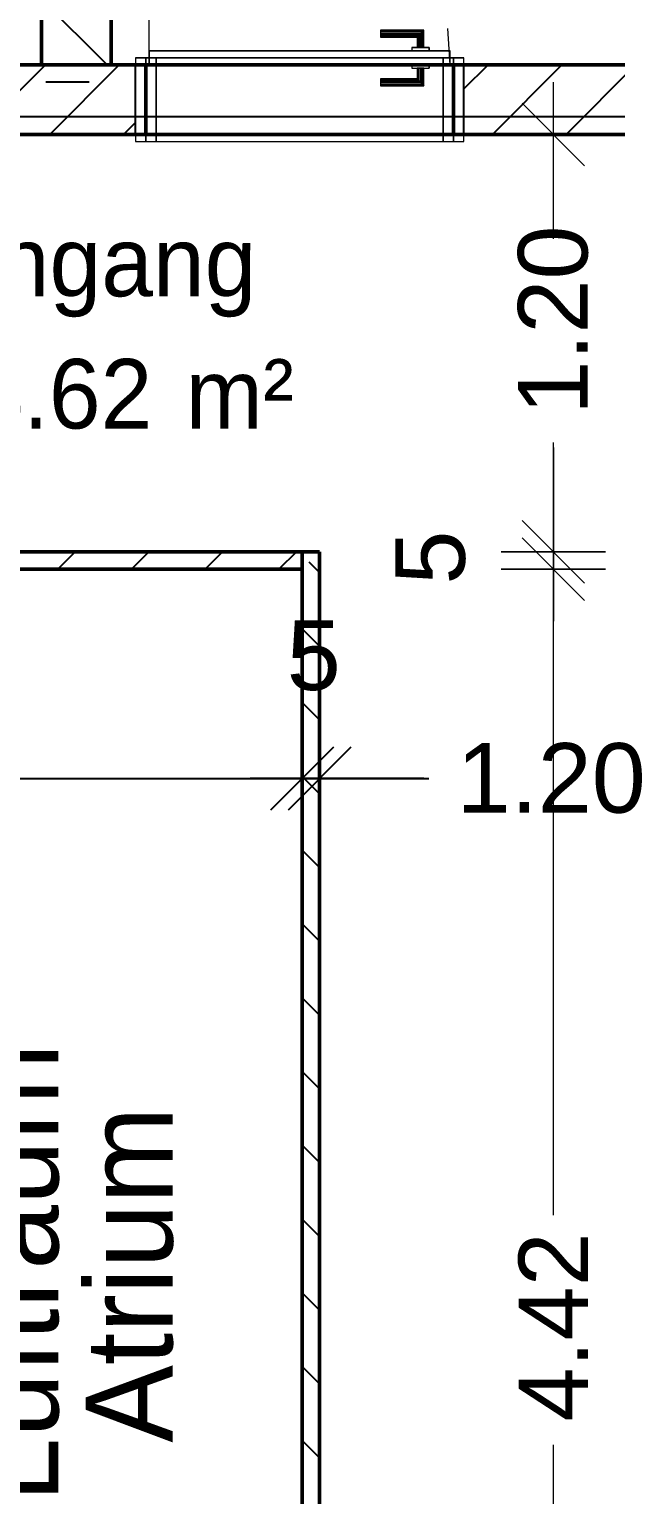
# Model space of a CAD drawing. Extents: x 0 to 756, y -25 to 420.
# Drawn here: x 255.9 to 289.6, y 181.4 to 265.6 of the extents above; entities that cross this region are included whole.
import ezdxf

# ---------------------------------------------------------------- set-up
doc = ezdxf.new("R2010")
doc.units = 0
doc.layers.get('0').update_dxf_attribs({"lineweight": 25})
doc.layers.get('DEFPOINTS').update_dxf_attribs({"lineweight": 25})
doc.layers.add('A_Geschossdecke', color=7, linetype='Continuous', lineweight=25, true_color=0x008080)
for name, color, linetype, lineweight in [('A_Innenwand', 7, 'Continuous', 25), ('A_Tuer', 7, 'Continuous', 25), ('Allgemein01', 7, 'Continuous', 13), ('Allgemein03', 7, 'Continuous', 25), ('Pfosten_ Stützen', 7, 'Continuous', 13), ('Standard', 7, 'Continuous', 25), ('Tür', 7, 'Continuous', 13), ('Tür 2D', 7, 'Continuous', 13), ('Wand Holz nicht tragend', 7, 'Continuous', 13), ('Wand Holz tragend', 7, 'Continuous', 13)]:
    doc.layers.add(name, color=color, linetype=linetype, lineweight=lineweight)
doc.styles.get("Standard").update_dxf_attribs({"font": 'arial.ttf'})

# ---------------------------------------------------------------- blocks, each defined once
blk = doc.blocks.new('Referenz-A01I5YBJIE')
at = {"layer": 'Allgemein01', "color": 0, "lineweight": -2}
blk.add_line((259.357, 262.578), (256.857, 262.578), dxfattribs=at)
at = {"layer": 'Allgemein03', "color": 0, "lineweight": 13}
for p, q in [((272.607, 235.578), (220.607, 235.578)), ((272.607, 145.178), (272.607, 235.578)), ((271.607, 234.578), (220.607, 234.578)), ((271.607, 146.178), (271.607, 234.578))]:
    blk.add_line(p, q, dxfattribs=at)
at = {"layer": 'DEFPOINTS', "color": 0, "linetype": 'Continuous', "lineweight": -2, "ltscale": 0.25}
for p, q in [((256.607, 263.578), (256.607, 263.578)), ((272.607, 235.578), (272.607, 235.578)), ((272.607, 235.578), (272.607, 235.578)), ((271.607, 234.578), (271.607, 234.578)), ((271.607, 234.578), (271.607, 234.578)), ((271.607, 222.539), (271.607, 222.539)), ((272.607, 222.539), (272.607, 222.539))]:
    blk.add_line(p, q, dxfattribs=at)
at = {"layer": 'DEFPOINTS', "color": 0, "linetype": 'Continuous', "lineweight": 18, "ltscale": 0.18}
for p, q in [((272.607, 235.578), (272.607, 235.578)), ((272.607, 235.578), (272.607, 235.578)), ((286.048, 235.578), (286.048, 235.578)), ((271.607, 234.578), (271.607, 234.578)), ((271.607, 234.578), (271.607, 234.578)), ((286.048, 234.578), (286.048, 234.578))]:
    blk.add_line(p, q, dxfattribs=at)
at = {"layer": 'Standard', "color": 0, "lineweight": 18}
for p, q in [((286.048, 253.578), (286.048, 262.578)), ((287.848, 257.778), (284.248, 261.378)), ((289.048, 259.578), (283.048, 259.578)), ((286.048, 255.062), (286.048, 259.578)), ((286.048, 235.578), (286.048, 241.862)), ((286.048, 241.578), (286.048, 232.578)), ((286.048, 240.578), (286.048, 231.578)), ((286.048, 229.578), (286.048, 238.578)), ((287.848, 233.778), (284.248, 237.378)), ((284.248, 237.378), (287.848, 233.778)), ((286.048, 228.578), (286.048, 237.578)), ((287.848, 232.778), (284.248, 236.378)), ((284.248, 236.378), (287.848, 232.778)), ((289.048, 235.578), (283.048, 235.578)), ((283.048, 235.578), (289.048, 235.578)), ((286.048, 234.578), (286.048, 235.578)), ((289.048, 234.578), (283.048, 234.578)), ((283.048, 234.578), (289.048, 234.578)), ((286.048, 197.42), (286.048, 234.578)), ((286.048, 146.178), (286.048, 184.22))]:
    blk.add_line(p, q, dxfattribs=at)
at = {"layer": 'Standard', "color": 0, "lineweight": -2}
for p, q in [((271.607, 219.539), (271.607, 225.539)), ((271.607, 225.539), (271.607, 219.539)), ((272.607, 219.539), (272.607, 225.539)), ((272.607, 225.539), (272.607, 219.539)), ((269.807, 220.739), (273.407, 224.339)), ((273.407, 224.339), (269.807, 220.739)), ((270.807, 220.739), (274.407, 224.339)), ((274.407, 224.339), (270.807, 220.739)), ((253.206, 222.539), (271.607, 222.539)), ((265.607, 222.539), (274.607, 222.539)), ((266.607, 222.539), (275.607, 222.539)), ((277.607, 222.539), (268.607, 222.539)), ((278.607, 222.539), (269.607, 222.539)), ((271.607, 222.539), (272.607, 222.539)), ((272.607, 222.539), (278.891, 222.539))]:
    blk.add_line(p, q, dxfattribs=at)
at = {"layer": 'Tür', "color": 0, "linetype": 'Continuous', "ltscale": 0.13}
for p, q in [((278.607, 265.578), (276.107, 265.578)), ((276.107, 265.578), (276.107, 265.551)), ((276.107, 265.578), (276.107, 265.551)), ((278.58, 265.551), (276.107, 265.551)), ((276.107, 265.551), (276.107, 265.478)), ((276.107, 265.551), (276.107, 265.478)), ((278.58, 265.551), (276.107, 265.551)), ((278.507, 265.478), (276.107, 265.478)), ((276.107, 265.478), (276.107, 265.378)), ((276.107, 265.478), (276.107, 265.378)), ((278.507, 265.478), (276.107, 265.478)), ((278.507, 265.478), (278.407, 265.378)), ((278.407, 265.378), (278.507, 265.478)), ((278.58, 265.551), (278.507, 265.478)), ((278.507, 265.478), (278.58, 265.551)), ((278.507, 264.578), (278.507, 265.478)), ((278.507, 264.578), (278.507, 265.478)), ((278.607, 265.578), (278.58, 265.551)), ((278.58, 265.551), (278.607, 265.578)), ((278.58, 264.578), (278.58, 265.551)), ((278.58, 264.578), (278.58, 265.551)), ((278.607, 264.578), (278.607, 265.578)), ((276.107, 265.378), (278.407, 265.378)), ((276.107, 265.378), (276.107, 265.278)), ((276.107, 265.378), (276.107, 265.278)), ((278.407, 265.378), (276.107, 265.378)), ((278.307, 265.278), (276.107, 265.278)), ((276.107, 265.278), (276.107, 265.205)), ((276.107, 265.278), (276.107, 265.205)), ((278.307, 265.278), (276.107, 265.278)), ((278.234, 265.205), (276.107, 265.205)), ((276.107, 265.205), (276.107, 265.178)), ((276.107, 265.205), (276.107, 265.178)), ((278.234, 265.205), (276.107, 265.205)), ((276.107, 265.178), (278.207, 265.178)), ((278.234, 265.205), (278.207, 265.178)), ((278.207, 265.178), (278.234, 265.205)), ((278.207, 265.178), (278.207, 264.578)), ((278.307, 265.278), (278.234, 265.205)), ((278.234, 265.205), (278.307, 265.278)), ((278.234, 264.578), (278.234, 265.205)), ((278.234, 264.578), (278.234, 265.205)), ((278.407, 265.378), (278.307, 265.278)), ((278.307, 265.278), (278.407, 265.378)), ((278.307, 265.278), (278.307, 264.578)), ((278.307, 264.578), (278.307, 265.278)), ((278.407, 265.378), (278.407, 264.578)), ((278.407, 264.578), (278.407, 265.378)), ((262.607, 263.978), (262.007, 263.978)), ((262.007, 263.978), (262.007, 263.578)), ((262.007, 263.978), (262.007, 263.978)), ((262.007, 263.978), (262.007, 263.578)), ((262.007, 263.978), (262.607, 263.978)), ((262.607, 263.978), (262.607, 259.178)), ((263.207, 263.978), (262.607, 263.978)), ((262.607, 259.178), (262.607, 263.978)), ((262.607, 263.978), (263.207, 263.978)), ((262.607, 263.978), (262.607, 263.978)), ((262.607, 263.578), (262.607, 263.978)), ((262.607, 263.978), (262.607, 263.578)), ((262.607, 263.978), (262.607, 263.978)), ((262.607, 263.978), (262.607, 263.578)), ((280.307, 263.978), (262.607, 263.978)), ((262.607, 263.578), (262.607, 263.978)), ((262.607, 263.978), (280.307, 263.978)), ((262.607, 263.978), (262.607, 263.978)), ((262.807, 264.378), (262.807, 263.578)), ((280.107, 264.378), (262.807, 264.378)), ((262.807, 263.578), (262.807, 264.378)), ((262.807, 264.378), (280.107, 264.378)), ((262.807, 264.378), (262.807, 264.378)), ((263.207, 259.178), (263.207, 263.978)), ((263.207, 259.178), (263.207, 263.978)), ((263.207, 263.978), (263.207, 263.978)), ((263.207, 263.978), (263.207, 259.178)), ((279.707, 263.978), (263.207, 263.978)), ((263.207, 259.178), (263.207, 263.978)), ((263.207, 263.978), (279.707, 263.978)), ((263.207, 263.978), (263.207, 263.978)), ((277.907, 264.578), (277.907, 264.378)), ((278.907, 264.578), (277.907, 264.578)), ((277.907, 264.578), (277.907, 264.578)), ((277.907, 264.578), (277.907, 264.378)), ((277.907, 264.578), (278.907, 264.578)), ((277.907, 264.378), (278.907, 264.378)), ((277.907, 264.378), (278.907, 264.378)), ((277.907, 264.378), (277.907, 264.378)), ((278.207, 264.578), (278.234, 264.578)), ((278.207, 264.578), (278.234, 264.578)), ((278.234, 264.578), (278.307, 264.578)), ((278.234, 264.578), (278.307, 264.578)), ((278.307, 264.578), (278.407, 264.578)), ((278.307, 264.578), (278.407, 264.578)), ((278.407, 264.578), (278.507, 264.578)), ((278.407, 264.578), (278.507, 264.578)), ((278.507, 264.578), (278.58, 264.578)), ((278.507, 264.578), (278.58, 264.578)), ((278.58, 264.578), (278.607, 264.578)), ((278.58, 264.578), (278.607, 264.578)), ((278.907, 264.378), (278.907, 264.578)), ((278.907, 264.578), (278.907, 264.378)), ((278.907, 264.578), (278.907, 264.578)), ((278.907, 264.378), (278.907, 264.378)), ((279.707, 263.978), (279.707, 259.178)), ((280.307, 263.978), (279.707, 263.978)), ((279.707, 259.178), (279.707, 263.978)), ((279.707, 263.978), (280.307, 263.978)), ((279.707, 263.978), (279.707, 263.978)), ((279.707, 259.178), (279.707, 263.978)), ((279.707, 259.178), (279.707, 263.978)), ((279.707, 263.978), (279.707, 263.978)), ((280.107, 263.578), (280.107, 264.378)), ((280.107, 263.578), (280.107, 264.378)), ((280.107, 264.378), (280.107, 264.378)), ((280.307, 259.178), (280.307, 263.978)), ((280.307, 259.178), (280.307, 263.978)), ((280.307, 263.978), (280.307, 263.978)), ((280.307, 263.978), (280.307, 263.578)), ((280.907, 263.978), (280.307, 263.978)), ((280.307, 263.578), (280.307, 263.978)), ((280.307, 263.978), (280.907, 263.978)), ((280.307, 263.978), (280.307, 263.978)), ((280.307, 263.578), (280.307, 263.978)), ((280.307, 263.578), (280.307, 263.978)), ((280.307, 263.978), (280.307, 263.978)), ((280.907, 263.578), (280.907, 263.978)), ((280.907, 263.578), (280.907, 263.978)), ((280.907, 263.978), (280.907, 263.978)), ((262.007, 263.578), (262.607, 263.578)), ((262.007, 263.578), (262.007, 263.578)), ((262.007, 263.578), (262.607, 263.578)), ((262.607, 263.578), (262.807, 263.578)), ((262.607, 263.578), (262.607, 263.578)), ((262.607, 263.578), (280.307, 263.578)), ((262.607, 263.578), (280.307, 263.578)), ((262.607, 263.578), (262.607, 263.578)), ((262.807, 263.578), (280.107, 263.578)), ((262.807, 263.578), (280.107, 263.578)), ((262.807, 263.578), (262.807, 263.578)), ((277.907, 263.578), (277.907, 263.378)), ((278.907, 263.578), (277.907, 263.578)), ((277.907, 263.578), (277.907, 263.578)), ((278.907, 263.578), (277.907, 263.578)), ((277.907, 263.578), (277.907, 263.378)), ((277.907, 263.378), (278.907, 263.378)), ((277.907, 263.378), (277.907, 263.378)), ((277.907, 263.378), (278.907, 263.378)), ((278.207, 263.378), (278.207, 262.778)), ((278.234, 263.378), (278.207, 263.378)), ((278.207, 263.378), (278.234, 263.378)), ((278.234, 262.751), (278.234, 263.378)), ((278.307, 263.378), (278.234, 263.378)), ((278.234, 262.751), (278.234, 263.378)), ((278.234, 263.378), (278.307, 263.378)), ((278.307, 262.678), (278.307, 263.378)), ((278.407, 263.378), (278.307, 263.378)), ((278.307, 262.678), (278.307, 263.378)), ((278.307, 263.378), (278.407, 263.378)), ((278.407, 263.378), (278.407, 262.578)), ((278.507, 263.378), (278.407, 263.378)), ((278.407, 262.578), (278.407, 263.378)), ((278.407, 263.378), (278.507, 263.378)), ((278.507, 262.478), (278.507, 263.378)), ((278.58, 263.378), (278.507, 263.378)), ((278.507, 262.478), (278.507, 263.378)), ((278.507, 263.378), (278.58, 263.378)), ((278.58, 262.405), (278.58, 263.378)), ((278.607, 263.378), (278.58, 263.378)), ((278.58, 262.405), (278.58, 263.378)), ((278.58, 263.378), (278.607, 263.378)), ((278.607, 262.378), (278.607, 263.378)), ((278.907, 263.378), (278.907, 263.578)), ((278.907, 263.578), (278.907, 263.578)), ((278.907, 263.578), (278.907, 263.378)), ((278.907, 263.378), (278.907, 263.378)), ((280.107, 263.578), (280.307, 263.578)), ((280.107, 263.578), (280.107, 263.578)), ((280.307, 263.578), (280.907, 263.578)), ((280.307, 263.578), (280.907, 263.578)), ((280.307, 263.578), (280.307, 263.578)), ((280.307, 263.578), (280.307, 263.578)), ((280.907, 263.578), (280.907, 263.578)), ((276.107, 262.778), (276.107, 262.751)), ((278.207, 262.778), (276.107, 262.778)), ((276.107, 262.778), (276.107, 262.751)), ((276.107, 262.751), (278.234, 262.751)), ((276.107, 262.751), (276.107, 262.678)), ((276.107, 262.751), (276.107, 262.678)), ((276.107, 262.751), (278.234, 262.751)), ((276.107, 262.678), (278.307, 262.678)), ((276.107, 262.678), (276.107, 262.578)), ((276.107, 262.678), (276.107, 262.578)), ((276.107, 262.678), (278.307, 262.678)), ((276.107, 262.578), (276.107, 262.478)), ((278.407, 262.578), (276.107, 262.578)), ((276.107, 262.578), (276.107, 262.478)), ((276.107, 262.578), (278.407, 262.578)), ((276.107, 262.478), (278.507, 262.478)), ((276.107, 262.478), (276.107, 262.405)), ((276.107, 262.478), (276.107, 262.405)), ((276.107, 262.478), (278.507, 262.478)), ((276.107, 262.405), (278.58, 262.405)), ((276.107, 262.405), (276.107, 262.378)), ((276.107, 262.405), (276.107, 262.378)), ((276.107, 262.405), (278.58, 262.405)), ((276.107, 262.378), (278.607, 262.378)), ((278.207, 262.778), (278.234, 262.751)), ((278.234, 262.751), (278.207, 262.778)), ((278.234, 262.751), (278.307, 262.678)), ((278.307, 262.678), (278.234, 262.751)), ((278.307, 262.678), (278.407, 262.578)), ((278.407, 262.578), (278.307, 262.678)), ((278.407, 262.578), (278.507, 262.478)), ((278.507, 262.478), (278.407, 262.578)), ((278.507, 262.478), (278.58, 262.405)), ((278.58, 262.405), (278.507, 262.478)), ((278.58, 262.405), (278.607, 262.378)), ((278.607, 262.378), (278.58, 262.405)), ((262.607, 259.578), (262.007, 259.578)), ((262.007, 259.578), (262.007, 259.178)), ((262.007, 259.578), (262.007, 259.578)), ((262.007, 259.578), (262.007, 259.178)), ((262.007, 259.578), (262.607, 259.578)), ((262.607, 259.178), (262.607, 259.578)), ((262.607, 259.578), (262.607, 259.178)), ((262.607, 259.578), (262.607, 259.578)), ((262.607, 259.578), (262.607, 259.178)), ((280.307, 259.578), (262.607, 259.578)), ((262.607, 259.178), (262.607, 259.578)), ((262.607, 259.578), (280.307, 259.578)), ((262.607, 259.578), (262.607, 259.578)), ((280.307, 259.578), (280.307, 259.178)), ((280.907, 259.578), (280.307, 259.578)), ((280.307, 259.178), (280.307, 259.578)), ((280.307, 259.578), (280.907, 259.578)), ((280.307, 259.578), (280.307, 259.578)), ((280.307, 259.178), (280.307, 259.578)), ((280.307, 259.178), (280.307, 259.578)), ((280.307, 259.578), (280.307, 259.578)), ((280.907, 259.178), (280.907, 259.578)), ((280.907, 259.178), (280.907, 259.578)), ((280.907, 259.578), (280.907, 259.578)), ((262.007, 259.178), (262.607, 259.178)), ((262.007, 259.178), (262.007, 259.178)), ((262.007, 259.178), (262.607, 259.178)), ((262.607, 259.178), (263.207, 259.178)), ((262.607, 259.178), (263.207, 259.178)), ((262.607, 259.178), (262.607, 259.178)), ((262.607, 259.178), (262.607, 259.178)), ((262.607, 259.178), (280.307, 259.178)), ((262.607, 259.178), (280.307, 259.178)), ((262.607, 259.178), (262.607, 259.178)), ((263.207, 259.178), (263.207, 259.178)), ((263.207, 259.178), (279.707, 259.178)), ((263.207, 259.178), (279.707, 259.178)), ((263.207, 259.178), (263.207, 259.178)), ((279.707, 259.178), (280.307, 259.178)), ((279.707, 259.178), (280.307, 259.178)), ((279.707, 259.178), (279.707, 259.178)), ((279.707, 259.178), (279.707, 259.178)), ((280.307, 259.178), (280.307, 259.178)), ((280.307, 259.178), (280.907, 259.178)), ((280.307, 259.178), (280.907, 259.178)), ((280.307, 259.178), (280.307, 259.178)), ((280.307, 259.178), (280.307, 259.178)), ((280.907, 259.178), (280.907, 259.178))]:
    blk.add_line(p, q, dxfattribs=at)
at = {"layer": 'Tür 2D', "color": 0, "linetype": 'Continuous', "ltscale": 0.13}
for p, q in [((262.807, 263.578), (262.807, 280.878)), ((280.107, 263.578), (279.981, 265.663))]:
    blk.add_line(p, q, dxfattribs=at)
at = {"layer": 'Wand Holz nicht tragend', "color": 0, "lineweight": 50}
for p, q in [((256.607, 376.578), (256.607, 263.578)), ((256.607, 263.578), (256.607, 376.578)), ((260.607, 263.578), (260.607, 376.578)), ((260.607, 376.578), (260.607, 263.578)), ((296.607, 263.578), (220.007, 263.578)), ((262.607, 263.578), (254.607, 263.578)), ((256.607, 263.578), (260.607, 263.578)), ((260.607, 263.578), (256.607, 263.578)), ((256.607, 263.578), (256.607, 263.578)), ((260.607, 263.578), (260.607, 263.578)), ((262.607, 263.578), (262.607, 263.578)), ((280.307, 263.578), (262.607, 263.578)), ((262.607, 263.578), (262.607, 259.578)), ((262.607, 259.578), (262.607, 263.578)), ((280.307, 263.578), (296.607, 263.578)), ((280.307, 259.578), (280.307, 263.578)), ((280.307, 263.578), (280.307, 263.578)), ((280.307, 263.578), (280.307, 259.578)), ((220.007, 259.578), (296.607, 259.578)), ((254.607, 259.578), (262.607, 259.578)), ((262.607, 259.578), (280.307, 259.578)), ((262.607, 259.578), (262.607, 259.578)), ((296.607, 259.578), (280.307, 259.578)), ((280.307, 259.578), (280.307, 259.578)), ((271.607, 235.578), (220.607, 235.578)), ((220.607, 235.578), (271.607, 235.578)), ((271.607, 235.578), (271.607, 146.181)), ((272.607, 235.578), (271.607, 235.578)), ((271.607, 146.181), (271.607, 235.578)), ((271.607, 235.578), (272.607, 235.578)), ((271.607, 235.578), (271.607, 235.578)), ((271.607, 234.578), (271.607, 235.578)), ((271.607, 235.578), (271.607, 234.578)), ((271.607, 235.578), (271.607, 235.578)), ((272.607, 146.181), (272.607, 235.578)), ((272.607, 235.578), (272.607, 146.181)), ((272.607, 235.578), (272.607, 235.578)), ((220.607, 234.578), (271.607, 234.578)), ((271.607, 234.578), (220.607, 234.578)), ((271.607, 234.578), (271.607, 234.578))]:
    blk.add_line(p, q, dxfattribs=at)
at = {"layer": 'Pfosten_ Stützen', "color": 0, "lineweight": 35, "char_height": 5, "attachment_point": 1, "rotation": 90}
for s, insert in [('{\\fPosterama Text Light;Luftraum}', (252.58, 180.912)), ('{\\fPosterama Text Light;Atrium}', (259.151, 184.344))]:
    blk.add_mtext(s, dxfattribs=dict(at, insert=insert))
at = {"layer": 'Standard', "color": 0, "lineweight": 18, "char_height": 4, "attachment_point": 1, "rotation": 90}
for s, insert in [('{\\fArial;1.20}', (284.016, 243.461)), ('{\\fArial;5}', (276.96, 233.687)), ('{\\fArial;4.42}', (284.048, 185.563))]:
    blk.add_mtext(s, dxfattribs=dict(at, insert=insert))
at = {"layer": 'Standard', "color": 0, "lineweight": -2, "char_height": 4, "attachment_point": 1}
for s, insert in [('{\\fArial;5}', (270.717, 231.627)), ('{\\fArial;1.20}', (280.491, 224.571))]:
    blk.add_mtext(s, dxfattribs=dict(at, insert=insert))
at = {"layer": 'Wand Holz tragend', "color": 0, "char_height": 4, "attachment_point": 1}
for s, insert in [('{\\fPosterama Text Light;Laubengang}', (239.222, 254.267)), ('{\\fPosterama Text Light;14.62}', (249.599, 246.663)), ('{\\fPosterama Text Light;m²}', (264.891, 246.663))]:
    blk.add_mtext(s, dxfattribs=dict(at, insert=insert))
blk = doc.blocks.new('Wand-A01I5YCTIE', base_point=(256.607, 263.578))
at = {"color": 0, "linetype": 'ByBlock', "lineweight": -2, "ltscale": 0.25}
for p, q in [((256.607, 376.578), (256.607, 263.578)), ((260.607, 376.578), (260.607, 263.578))]:
    blk.add_line(p, q, dxfattribs=at)
at = {"color": 0, "lineweight": -2}
blk.add_line((256.607, 267.358), (260.388, 263.578), dxfattribs=at)
blk = doc.blocks.new('Wand-A01I5YDHIE', base_point=(220.607, 259.578))
at = {"color": 0, "lineweight": -2}
for p, q in [((220.607, 261.285), (222.9, 263.578)), ((223.143, 259.578), (227.143, 263.578)), ((227.385, 259.578), (231.385, 263.578)), ((231.628, 259.578), (235.628, 263.578)), ((255.207, 261.944), (256.841, 263.578)), ((257.084, 259.578), (261.084, 263.578)), ((280.907, 262.188), (282.297, 263.578)), ((282.54, 259.578), (286.54, 263.578)), ((286.782, 259.578), (290.782, 263.578)), ((291.025, 259.578), (295.025, 263.578)), ((295.267, 259.578), (297.054, 261.364)), ((235.87, 259.578), (236.307, 260.015)), ((261.326, 259.578), (262.007, 260.259))]:
    blk.add_line(p, q, dxfattribs=at)
at = {"color": 0, "linetype": 'ByBlock', "lineweight": -2, "ltscale": 0.25}
for p, q in [((220.607, 263.578), (236.307, 263.578)), ((255.207, 263.578), (256.607, 263.578)), ((260.607, 263.578), (262.007, 263.578)), ((280.907, 263.578), (297.607, 263.578)), ((220.607, 259.578), (236.307, 259.578)), ((255.207, 259.578), (262.007, 259.578)), ((280.907, 259.578), (296.607, 259.578))]:
    blk.add_line(p, q, dxfattribs=at)
blk = doc.blocks.new('Tür-A01I5YDLIE', base_point=(262.007, 259.578))
at = {"color": 0, "linetype": 'ByBlock', "lineweight": -2, "ltscale": 0.25}
for p, q in [((262.007, 259.578), (262.007, 263.578)), ((280.907, 259.578), (280.907, 263.578))]:
    blk.add_line(p, q, dxfattribs=at)
blk = doc.blocks.new('Wand-A01I5YKBIE', base_point=(271.607, 145.178))
at = {"color": 0, "linetype": 'ByBlock', "lineweight": -2, "ltscale": 0.25}
for p, q in [((272.607, 145.178), (272.607, 235.578)), ((271.607, 146.178), (271.607, 234.578))]:
    blk.add_line(p, q, dxfattribs=at)
at = {"color": 0, "lineweight": -2}
for p, q in [((272.607, 234.388), (272.012, 234.983)), ((272.607, 230.145), (271.607, 231.145)), ((272.607, 225.902), (271.607, 226.902)), ((272.607, 221.66), (271.607, 222.66)), ((272.607, 217.417), (271.607, 218.417)), ((272.607, 213.175), (271.607, 214.175)), ((272.607, 208.932), (271.607, 209.932)), ((272.607, 204.689), (271.607, 205.689)), ((272.607, 200.447), (271.607, 201.447)), ((272.607, 196.204), (271.607, 197.204)), ((272.607, 191.961), (271.607, 192.961)), ((272.607, 187.719), (271.607, 188.719)), ((272.607, 183.476), (271.607, 184.476))]:
    blk.add_line(p, q, dxfattribs=at)
blk = doc.blocks.new('Wand-A01I5YKDIE', base_point=(220.607, 234.578))
at = {"color": 0, "linetype": 'ByBlock', "lineweight": -2, "ltscale": 0.25}
for p, q in [((272.607, 235.578), (220.607, 235.578)), ((271.607, 234.578), (220.607, 234.578))]:
    blk.add_line(p, q, dxfattribs=at)
at = {"color": 0, "lineweight": -2}
for p, q in [((224.598, 235.578), (223.598, 234.578)), ((228.841, 235.578), (227.841, 234.578)), ((233.084, 235.578), (232.084, 234.578)), ((237.326, 235.578), (236.326, 234.578)), ((241.569, 235.578), (240.569, 234.578)), ((245.812, 235.578), (244.812, 234.578)), ((250.054, 235.578), (249.054, 234.578)), ((254.297, 235.578), (253.297, 234.578)), ((258.54, 235.578), (257.54, 234.578)), ((262.782, 235.578), (261.782, 234.578)), ((267.025, 235.578), (266.025, 234.578)), ((271.267, 235.578), (270.267, 234.578))]:
    blk.add_line(p, q, dxfattribs=at)
blk = doc.blocks.new('Geschossdecke-A01I5YL3IE', base_point=(119.607, 260.578))
at = {"color": 0, "linetype": 'ByBlock', "lineweight": -2, "ltscale": 0.25}
blk.add_line((397.607, 260.578), (119.607, 260.578), dxfattribs=at)

msp = doc.modelspace()

# ---------------------------------------------------------------- block references
at = {"color": 8, "lineweight": 25, "ltscale": 0.25, "true_color": 0x808080}
msp.add_blockref('Referenz-A01I5YBJIE', (0, 0), dxfattribs=at)
at = {"layer": 'A_Geschossdecke', "ltscale": 0.25}
msp.add_blockref('Geschossdecke-A01I5YL3IE', (119.607, 260.578), dxfattribs=at)
at = {"layer": 'A_Innenwand', "ltscale": 0.25}
for name, p in [('Wand-A01I5YCTIE', (256.607, 263.578)), ('Wand-A01I5YDHIE', (220.607, 259.578)), ('Wand-A01I5YKDIE', (220.607, 234.578)), ('Wand-A01I5YKBIE', (271.607, 145.178))]:
    msp.add_blockref(name, p, dxfattribs=at)
at = {"layer": 'A_Tuer', "ltscale": 0.25}
msp.add_blockref('Tür-A01I5YDLIE', (262.007, 259.578), dxfattribs=at)

doc.saveas('drawing.dxf')
